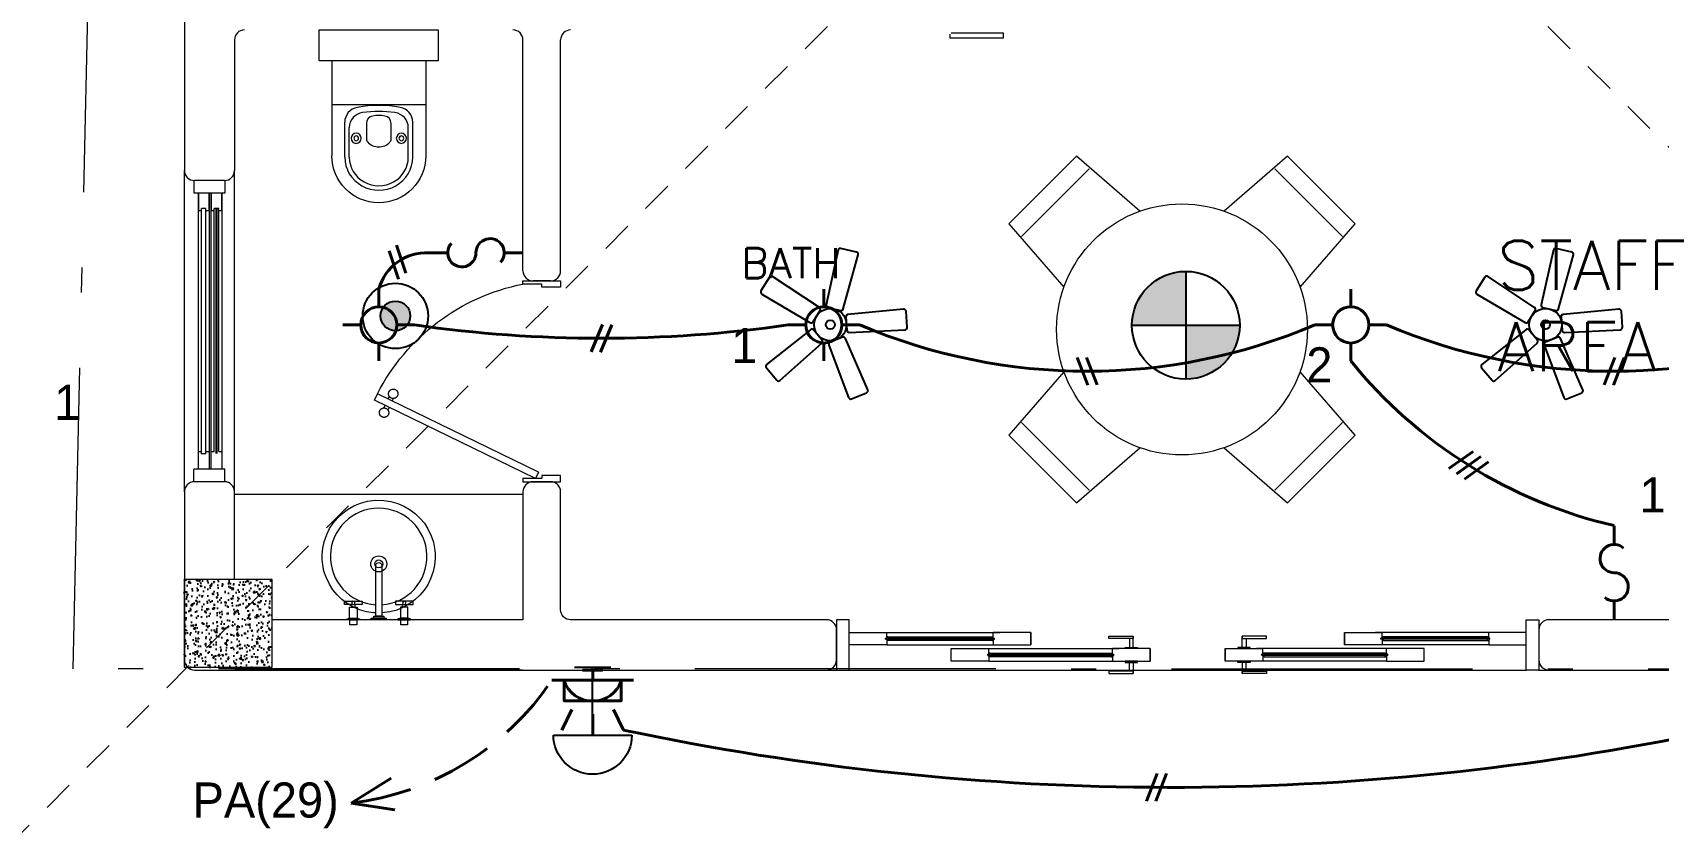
# Model space of a CAD drawing. Header units: metres. Extents: x 14 to 2416, y -346 to 476.
# Drawn here: x 27.35 to 33.83, y -91.25 to -88.09 of the extents above; entities that cross this region are included whole.
import ezdxf

# ---------------------------------------------------------------- set-up
doc = ezdxf.new("R2010")
doc.units = ezdxf.units.M
for name, pattern in [('0', [0]), ('ACAD_ISO10W100', [18, 12, -3, 0, -3]), ('Dash Style-2', [0.694425, 0.48607, -0.208355]), ('HIDDEN2', [0.1875, 0.125, -0.0625])]:
    doc.linetypes.add(name, pattern=pattern)
doc.layers.get('0').update_dxf_attribs({"linetype": '0', "lineweight": 20})
for name, color, linetype, lineweight in [('A-ANNO-TEXT', 20, 'Continuous', 13), ('A-DOOR', 35, 'Continuous', 5), ('A-WALL', 250, 'Continuous', 20), ('baños', 251, 'Continuous', 0), ('Columnas', 7, 'Continuous', 18), ('E Salida Interruptores', 22, 'Continuous', 40), ('E Salida Luces', 22, 'Continuous', 40), ('E Tuberia Emp Losa', 22, 'Continuous', 40), ('E Tuberia Emp Piso', 24, 'Dash Style-2', 40), ('MOBILIARIOS', 252, 'Continuous', 0), ('piscina', 131, 'Continuous', 0), ('piso', 253, 'Continuous', 0), ('textos', 7, 'Continuous', 0)]:
    doc.layers.add(name, color=color, linetype=linetype, lineweight=lineweight)
for name, color, linetype in [('HATCH', 8, 'Continuous'), ('MAVA LUM', 1, 'Continuous'), ('MAVA Luminarias', 1, 'Continuous')]:
    doc.layers.add(name, color=color, linetype=linetype)
doc.layers.add('SOLAR', color=7, linetype='ACAD_ISO10W100', lineweight=9, true_color=0xff1414)
doc.layers.add('Techos 1', color=7, linetype='HIDDEN2', lineweight=9, true_color=0x42391a)
doc.styles.add('CENTURY GOTHIC', font='GOTHIC.TTF')
doc.styles.add('DIMTEXT', font='dim.shx', dxfattribs={"width": 0.75})
doc.styles.get("Standard").update_dxf_attribs({"font": 'arial.ttf', "height": 0.1875})

# ---------------------------------------------------------------- blocks, each defined once
blk = doc.blocks.new('SUPERFICIAL')
at = {"layer": 'MAVA LUM'}
h = blk.add_hatch(color=256, dxfattribs=at)
h.dxf.hatch_style = 1
edge = h.paths.add_edge_path()
edge.add_arc((0.0008, 0.0016), 0.059, 0, 360)
for radius in [0.1303, 0.0593]:
    blk.add_circle((0.0008, 0.0016, 0), radius, dxfattribs=at)
at = {"ltscale": 1e-05, "style": 'DIMTEXT', "flags": 1}
blk.add_attdef('MULTIPLICADOR', (0.0928, 0.4687), '', height=0.15, dxfattribs=at)
blk = doc.blocks.new('lum decorativa')
at = {"layer": 'MAVA Luminarias', "ltscale": 0.3, "transparency": 33554687}
h = blk.add_hatch(color=82, dxfattribs=at)
h.paths.add_polyline_path([(513802.9376, 2035251.3382, 0.414214), (513802.8639, 2035251.2646), (513802.9376, 2035251.2646)])
h.paths.add_polyline_path([(513802.9376, 2035251.1909, 0.414214), (513803.0112, 2035251.2646), (513802.9376, 2035251.2646)])
at = {"layer": 'MAVA Luminarias', "color": 82, "ltscale": 0.3, "transparency": 33554687}
for p, q in [((513802.9376, 2035251.3382), (513802.9376, 2035251.1909)), ((513802.8639, 2035251.2646), (513803.0112, 2035251.2646))]:
    blk.add_line(p, q, dxfattribs=at)
blk.add_circle((513802.9376, 2035251.2646), 0.0737, dxfattribs=at)
blk = doc.blocks.new('SCONCE 1')
at = {"layer": 'MAVA Luminarias', "color": 5, "linetype": 'Continuous'}
for p, q in [((-1.374, 0.679), (-1.374, 1.191)), ((-0.931, 0.816), (-0.931, 1.054)), ((-1.374, 0.935), (-0.931, 0.935))]:
    blk.add_line(p, q, dxfattribs=at)
blk.add_arc((-1.374, 0.935), 0.256, 90, 270, dxfattribs=at)
blk = doc.blocks.new('abanico mava')
at = {"layer": 'MAVA Luminarias', "linetype": 'ByBlock', "lineweight": -2, "extrusion": (4.64878e-10, 3.72215e-09, 1), "elevation": 0}
for points in [[(513803.102, 2035248.678), (513803.215, 2035249.086, 0.421374), (513803.203, 2035249.107), (513803.084, 2035249.136, 0.421374), (513803.064, 2035249.124), (513802.972, 2035248.71, 0.407089), (513802.984, 2035248.69), (513803.082, 2035248.666, 0.407089)], [(513802.921, 2035248.69), (513802.567, 2035248.923, 0.421374), (513802.544, 2035248.918), (513802.479, 2035248.814, 0.421374), (513802.485, 2035248.791), (513802.85, 2035248.576, 0.407089), (513802.873, 2035248.581), (513802.926, 2035248.667, 0.407089)], [(513802.993, 2035248.405), (513803.142, 2035248.008, 0.421374), (513803.164, 2035247.998), (513803.278, 2035248.044, 0.421374), (513803.287, 2035248.066), (513803.118, 2035248.455, 0.407089), (513803.096, 2035248.464), (513803.003, 2035248.426, 0.407089)]]:
    blk.add_lwpolyline(points, format="xyb", close=True, dxfattribs=at)
at = {"layer": 'MAVA Luminarias', "linetype": 'ByBlock', "lineweight": -2, "extrusion": (4.64878e-10, 3.72215e-09, 1)}
for points in [[(513803.147, 2035248.501), (513803.57, 2035248.521, 0.421374), (513803.586, 2035248.539), (513803.578, 2035248.661, 0.421374), (513803.559, 2035248.676), (513803.137, 2035248.636, 0.407089), (513803.122, 2035248.618), (513803.129, 2035248.517, 0.407089)], [(513802.854, 2035248.521), (513802.522, 2035248.257, 0.421374), (513802.52, 2035248.233), (513802.599, 2035248.139, 0.421374), (513802.623, 2035248.137), (513802.94, 2035248.418, 0.407089), (513802.942, 2035248.442), (513802.877, 2035248.519, 0.407089)]]:
    blk.add_lwpolyline(points, format="xyb", close=True, dxfattribs=at)
at = {"layer": 'MAVA Luminarias', "linetype": 'ByBlock', "lineweight": -2}
for radius in [0.123, 0.0335]:
    blk.add_circle((513803.004, 2035248.559), radius, dxfattribs=at)
blk = doc.blocks.new('A$C95be60c7')
at = {"layer": 'A-DOOR'}
for p, q in [((0.4752, 0.7426), (0.4497, 0.7302)), ((0.762, 0.0876), (0.4497, 0.7302)), ((0.7875, 0.1), (0.4752, 0.7426)), ((0.4703, 0.6879), (0.4601, 0.6829)), ((0.4785, 0.671), (0.4683, 0.666)), ((0.4958, 0.7003), (0.506, 0.7052)), ((0.504, 0.6833), (0.5143, 0.6883)), ((0.762, 0.0876), (0.7875, 0.1))]:
    blk.add_line(p, q, dxfattribs=at)
for points in [[(0, 0), (0.025, 0), (0.025, 0.075), (0.0125, 0.075), (0.0125, 0.15), (0, 0.15), (0, 0)], [(0.8, 0), (0.775, 0), (0.775, 0.075), (0.7875, 0.075), (0.7875, 0.15), (0.8, 0.15), (0.8, 0)]]:
    blk.add_lwpolyline(points, dxfattribs=at)
blk.add_arc((0.8309, -0.0119), 0.8343, 117.18736, 168.8099, dxfattribs=at)
for points in [[(0.506, 0.7039), (0.506, 0.709), (0.511, 0.7177), (0.5198, 0.7227), (0.5298, 0.7227), (0.5386, 0.7177), (0.5436, 0.7089), (0.5436, 0.6989), (0.5386, 0.6901), (0.5298, 0.6851), (0.5197, 0.6851), (0.511, 0.6901), (0.506, 0.6989), (0.506, 0.7039)], [(0.4307, 0.6673), (0.4307, 0.6724), (0.4358, 0.6811), (0.4445, 0.6861), (0.4546, 0.6861), (0.4633, 0.6811), (0.4684, 0.6724), (0.4683, 0.6623), (0.4633, 0.6535), (0.4546, 0.6485), (0.4445, 0.6485), (0.4357, 0.6536), (0.4307, 0.6623), (0.4307, 0.6673)]]:
    blk.add_open_spline(points, degree=2, dxfattribs=at)
blk = doc.blocks.new('A$Cc6a1f6da')
at = {"layer": 'A-DOOR'}
for p, q in [((0.05, 0.1643), (0.2, 0.1643)), ((0.05, 0.1143), (0.05, 0.1643)), ((0.195, 0.1368), (0.195, 0.1418)), ((0.195, 0.1418), (0.63, 0.1418)), ((0.195, 0.1368), (0.63, 0.1368)), ((0.2, 0.1418), (0.2, 0.1643)), ((0.2, 0.1643), (0.6512, 0.1643)), ((0.205, 0.1466), (0.2, 0.1466)), ((0.2, 0.1368), (0.2, 0.1143)), ((0.205, 0.1321), (0.2, 0.1321)), ((0.205, 0.1466), (0.205, 0.1418)), ((0.205, 0.1466), (0.62, 0.1466)), ((0.205, 0.1321), (0.205, 0.1368)), ((0.62, 0.1321), (0.205, 0.1321)), ((0.62, 0.1466), (0.625, 0.1466)), ((0.62, 0.1466), (0.62, 0.1418)), ((0.62, 0.1321), (0.62, 0.1368)), ((0.62, 0.1321), (0.625, 0.1321)), ((0.625, 0.1418), (0.625, 0.1643)), ((0.775, 0.1643), (0.625, 0.1643)), ((0.625, 0.1368), (0.625, 0.1143)), ((0.63, 0.1368), (0.63, 0.1418)), ((0.775, 0.1643), (0.775, 0.1143)), ((0.775, 0.1143), (0.775, 0.1643)), ((1.1675, 0.1398), (1.1675, 0.1047)), ((1.1825, 0.1047), (1.1825, 0.1495)), ((1.6175, 0.1047), (1.6175, 0.1495)), ((1.6325, 0.1398), (1.6325, 0.1047)), ((2.025, 0.1643), (2.025, 0.1143)), ((2.025, 0.1643), (2.175, 0.1643)), ((2.025, 0.1143), (2.025, 0.1643)), ((2.6, 0.1643), (2.1488, 0.1643)), ((2.605, 0.1418), (2.17, 0.1418)), ((2.17, 0.1368), (2.17, 0.1418)), ((2.605, 0.1368), (2.17, 0.1368)), ((2.175, 0.1418), (2.175, 0.1643)), ((2.18, 0.1466), (2.175, 0.1466)), ((2.175, 0.1368), (2.175, 0.1143)), ((2.18, 0.1321), (2.175, 0.1321)), ((2.595, 0.1466), (2.18, 0.1466)), ((2.18, 0.1466), (2.18, 0.1418)), ((2.18, 0.1321), (2.18, 0.1368)), ((2.18, 0.1321), (2.595, 0.1321)), ((2.595, 0.1466), (2.6, 0.1466)), ((2.595, 0.1466), (2.595, 0.1418)), ((2.595, 0.1321), (2.595, 0.1368)), ((2.595, 0.1321), (2.6, 0.1321)), ((2.6, 0.1418), (2.6, 0.1643)), ((2.75, 0.1643), (2.6, 0.1643)), ((2.6, 0.1368), (2.6, 0.1143)), ((2.605, 0.1368), (2.605, 0.1418)), ((2.75, 0.1143), (2.75, 0.1643)), ((0.2, 0.1143), (0.05, 0.1143)), ((0.2, 0.1143), (0.6512, 0.1143)), ((0.4576, 0.0997), (0.6076, 0.0997)), ((0.4576, 0.0497), (0.4576, 0.0997)), ((0.6026, 0.0722), (0.6026, 0.0772)), ((0.6026, 0.0772), (1.105, 0.0772)), ((0.6026, 0.0722), (1.105, 0.0722)), ((0.6076, 0.0772), (0.6076, 0.0997)), ((0.6076, 0.0997), (1.1262, 0.0997)), ((0.6126, 0.082), (0.6076, 0.082)), ((0.6076, 0.0722), (0.6076, 0.0497)), ((0.6126, 0.0675), (0.6076, 0.0675)), ((0.6126, 0.082), (0.6126, 0.0772)), ((0.6126, 0.082), (1.095, 0.082)), ((0.6126, 0.0675), (0.6126, 0.0722)), ((1.095, 0.0675), (0.6126, 0.0675)), ((0.625, 0.1143), (0.775, 0.1143)), ((1.095, 0.082), (1.1, 0.082)), ((1.095, 0.082), (1.095, 0.0772)), ((1.095, 0.0675), (1.095, 0.0722)), ((1.095, 0.0675), (1.1, 0.0675)), ((1.1, 0.0772), (1.1, 0.0997)), ((1.25, 0.0997), (1.1, 0.0997)), ((1.1, 0.0722), (1.1, 0.0497)), ((1.105, 0.0722), (1.105, 0.0772)), ((1.25, 0.0997), (1.25, 0.0497)), ((1.25, 0.0497), (1.25, 0.0997)), ((1.55, 0.0997), (1.55, 0.0497)), ((1.55, 0.0997), (1.7, 0.0997)), ((1.55, 0.0497), (1.55, 0.0997)), ((2.1924, 0.0997), (1.6738, 0.0997)), ((2.1974, 0.0772), (1.695, 0.0772)), ((1.695, 0.0722), (1.695, 0.0772)), ((2.1974, 0.0722), (1.695, 0.0722)), ((1.7, 0.0772), (1.7, 0.0997)), ((1.705, 0.082), (1.7, 0.082)), ((1.7, 0.0722), (1.7, 0.0497)), ((1.705, 0.0675), (1.7, 0.0675)), ((2.1874, 0.082), (1.705, 0.082)), ((1.705, 0.082), (1.705, 0.0772)), ((1.705, 0.0675), (1.705, 0.0722)), ((1.705, 0.0675), (2.1874, 0.0675)), ((2.175, 0.1143), (2.025, 0.1143)), ((2.6, 0.1143), (2.1488, 0.1143)), ((2.1874, 0.082), (2.1924, 0.082)), ((2.1874, 0.082), (2.1874, 0.0772)), ((2.1874, 0.0675), (2.1874, 0.0722)), ((2.1874, 0.0675), (2.1924, 0.0675)), ((2.1924, 0.0772), (2.1924, 0.0997)), ((2.3424, 0.0997), (2.1924, 0.0997)), ((2.1924, 0.0722), (2.1924, 0.0497)), ((2.1974, 0.0722), (2.1974, 0.0772)), ((2.3424, 0.0497), (2.3424, 0.0997)), ((2.6, 0.1143), (2.75, 0.1143)), ((0.6076, 0.0497), (0.4576, 0.0497)), ((0.6076, 0.0497), (1.1262, 0.0497)), ((1.1, 0.0497), (1.25, 0.0497)), ((1.1675, 0.0097), (1.1675, 0.0447)), ((1.1825, 0.0447), (1.1825, 0)), ((1.7, 0.0497), (1.55, 0.0497)), ((1.6175, 0.0447), (1.6175, 0)), ((1.6325, 0.0097), (1.6325, 0.0447)), ((2.1924, 0.0497), (1.6738, 0.0497)), ((2.1924, 0.0497), (2.3424, 0.0497))]:
    blk.add_line(p, q, dxfattribs=at)
for points in [[(0.05, 0.2143), (0, 0.2143), (0, 0.0143), (0.05, 0.0143)], [(2.75, 0.2143), (2.8, 0.2143), (2.8, 0.0143), (2.75, 0.0143)]]:
    blk.add_lwpolyline(points, close=True, dxfattribs=at)
at = {"layer": 'A-DOOR', "color": 7}
for points in [[(1.1825, 0.1495), (1.1825, 0.1398), (1.0852, 0.1398), (1.0852, 0.1495)], [(1.6175, 0.1495), (1.6175, 0.1398), (1.7148, 0.1398), (1.7148, 0.1495)], [(1.1997, 0.0997), (1.1503, 0.0997), (1.1503, 0.1047), (1.1997, 0.1047)], [(1.6003, 0.0997), (1.6497, 0.0997), (1.6497, 0.1047), (1.6003, 0.1047)], [(1.1825, 0), (1.1825, 0.0096), (1.0852, 0.0096), (1.0852, 0)], [(1.1997, 0.0497), (1.1503, 0.0497), (1.1503, 0.0447), (1.1997, 0.0447)], [(1.6003, 0.0497), (1.6497, 0.0497), (1.6497, 0.0447), (1.6003, 0.0447)], [(1.6175, 0), (1.6175, 0.0096), (1.7148, 0.0096), (1.7148, 0)]]:
    blk.add_lwpolyline(points, close=True, dxfattribs=at)
at = {"layer": 'piscina', "const_width": 0.004}
for points in [[(0.195, 0.1393), (0.63, 0.1393)], [(2.605, 0.1393), (2.17, 0.1393)], [(0.6026, 0.0747), (1.105, 0.0747)], [(2.1974, 0.0747), (1.695, 0.0747)]]:
    blk.add_lwpolyline(points, dxfattribs=at)
at = {"layer": 'piso'}
blk.add_line((0.05, 0.0143), (2.75, 0.0143), dxfattribs=at)
blk = doc.blocks.new('A$Cbbaa2d29')
at = {"layer": 'baños'}
for p, q in [((0.0499, 0.1234), (0.0499, 0.5009)), ((0.1017, 0.5075), (0.1017, 0.3676)), ((0.1199, 0.5075), (0.1199, 0.3887)), ((0.3549, 0.5075), (0.3549, 0.3887)), ((0.373, 0.5075), (0.373, 0.3676)), ((0.4249, 0.1234), (0.4249, 0.5009)), ((0.1881, 0.3727), (0.1881, 0.434)), ((0.2866, 0.434), (0.2866, 0.3727)), ((0.4249, 0.2984), (0.0499, 0.2984))]:
    blk.add_line(p, q, dxfattribs=at)
blk.add_lwpolyline([(0, 0.1234), (0, 0), (0.4747, 0), (0.4747, 0.1234)], close=True, dxfattribs=at)
for centre, radius in [((0.1474, 0.4318), 0.0201), ((0.1474, 0.4318), 0.00947), ((0.3274, 0.4318), 0.0201), ((0.3274, 0.4318), 0.00947)]:
    blk.add_circle(centre, radius, dxfattribs=at)
blk.add_arc((0.2374, 0.5009), 0.1875, 0, 180, dxfattribs=at)
at = {"layer": 'baños', "extrusion": (0, 0, -1)}
for centre, major_axis, ratio, start_param, end_param in [((0.2374, 0.5075), (-0.1356, 0), 0.964958, 0, 3.141593), ((0.2374, 0.5075), (-0.1175, 0), 0.964958, 0, 3.141593), ((0.2374, 0.407), (0.0601, 0), 0.98668, 3.898776, 5.526002), ((0.2084, 0.434), (-0.0203, 0), 0.98668, 0, 0.757183), ((0.2663, 0.434), (0.0203, 0), 0.98668, -0.757183, 0), ((0.1639, 0.3676), (0.0622, 0), 0.964958, 1.761771, 3.141593), ((0.182, 0.3887), (0.0622, 0), 0.964958, 1.721071, 3.141593), ((0.2374, 0.7413), (-0.4317, 0), 0.964958, 4.562115, 4.862663), ((0.2185, 0.3727), (0.0304, 0), 0.98668, 1.75053, 3.141593), ((0.2374, 0.4749), (0.1357, 0), 0.98668, 1.391062, 1.75053), ((0.2562, 0.3727), (0.0304, 0), 0.98668, 0, 1.391062), ((0.2927, 0.3887), (-0.0622, 0), 0.964958, 3.141593, 4.562115), ((0.3108, 0.3676), (0.0622, 0), 0.964958, 0, 1.379822), ((0.2374, 0.7342), (0.4491, 0), 0.964958, 1.379822, 1.761771)]:
    blk.add_ellipse(centre, major_axis=major_axis, ratio=ratio, start_param=start_param, end_param=end_param, dxfattribs=at)
blk = doc.blocks.new('A$Ccb23abde')
at = {"layer": 'baños'}
for p, q in [((0.06, 0.2282), (0.01, 0.2282)), ((0.01, 0.2282), (0.01, 0.2247)), ((0.01, 0.2247), (0.0175, 0.2247)), ((0.0175, 0.2247), (0.0175, 0.2212)), ((0.0525, 0.2247), (0.0175, 0.2247)), ((0.0175, 0.2212), (0.02, 0.2212)), ((0.02, 0.2212), (0.02, 0.1782)), ((0.02, 0.2212), (0.05, 0.2212)), ((0.0485, 0.2482), (0.0215, 0.2482)), ((0.0215, 0.2482), (0.0215, 0.2282)), ((0.0215, 0.2282), (0.0485, 0.2282)), ((0.0485, 0.2282), (0.0485, 0.2482)), ((0.05, 0.1782), (0.05, 0.2212)), ((0.05, 0.2212), (0.0525, 0.2212)), ((0.0525, 0.2212), (0.0525, 0.2247)), ((0.0525, 0.2247), (0.06, 0.2247)), ((0.06, 0.2247), (0.06, 0.2282)), ((0.1665, 0.2282), (0.1065, 0.2282)), ((0.1065, 0.2282), (0.1065, 0.2212)), ((0.1065, 0.2212), (0.1665, 0.2212)), ((0.1565, 0.2212), (0.1165, 0.2212)), ((0.1165, 0.2212), (0.1165, 0.2142)), ((0.1165, 0.2142), (0.1565, 0.2142)), ((0.1485, 0.2142), (0.1245, 0.2142)), ((0.1245, 0.2142), (0.1245, 0.0091)), ((0.1485, 0.0091), (0.1485, 0.2142)), ((0.1565, 0.2142), (0.1565, 0.2212)), ((0.1665, 0.2212), (0.1665, 0.2282)), ((0.213, 0.2282), (0.263, 0.2282)), ((0.213, 0.2247), (0.213, 0.2282)), ((0.2205, 0.2247), (0.213, 0.2247)), ((0.2205, 0.2212), (0.2205, 0.2247)), ((0.2205, 0.2247), (0.2555, 0.2247)), ((0.223, 0.2212), (0.2205, 0.2212)), ((0.223, 0.1782), (0.223, 0.2212)), ((0.253, 0.2212), (0.223, 0.2212)), ((0.2515, 0.2482), (0.2245, 0.2482)), ((0.2245, 0.2482), (0.2245, 0.2282)), ((0.2245, 0.2282), (0.2515, 0.2282)), ((0.2515, 0.2282), (0.2515, 0.2482)), ((0.253, 0.2212), (0.253, 0.1782)), ((0.2555, 0.2212), (0.253, 0.2212)), ((0.2555, 0.2247), (0.2555, 0.2212)), ((0.263, 0.2247), (0.2555, 0.2247)), ((0.263, 0.2282), (0.263, 0.2247)), ((0.0285, 0.1672), (0, 0.1672)), ((0, 0.1672), (0, 0.1542)), ((0, 0.1542), (0.07, 0.1542)), ((0.02, 0.1782), (0.0285, 0.1782)), ((0.0285, 0.1782), (0.0285, 0.1672)), ((0.0285, 0.1782), (0.0415, 0.1782)), ((0.0285, 0.1672), (0.0304, 0.1653)), ((0.0415, 0.1672), (0.0396, 0.1653)), ((0.0415, 0.1672), (0.0415, 0.1782)), ((0.0415, 0.1782), (0.05, 0.1782)), ((0.07, 0.1672), (0.0415, 0.1672)), ((0.07, 0.1542), (0.07, 0.1672)), ((0.203, 0.1672), (0.2315, 0.1672)), ((0.203, 0.1542), (0.203, 0.1672)), ((0.273, 0.1542), (0.203, 0.1542)), ((0.2315, 0.1782), (0.223, 0.1782)), ((0.2315, 0.1672), (0.2315, 0.1782)), ((0.2445, 0.1782), (0.2315, 0.1782)), ((0.2315, 0.1672), (0.2334, 0.1653)), ((0.2445, 0.1672), (0.2426, 0.1653)), ((0.2445, 0.1782), (0.2445, 0.1672)), ((0.253, 0.1782), (0.2445, 0.1782)), ((0.2445, 0.1672), (0.273, 0.1672)), ((0.273, 0.1672), (0.273, 0.1542))]:
    blk.add_line(p, q, dxfattribs=at)
for centre, major_axis, start_param, end_param in [((0.035, 0.1607), (0.0046, 0.0046), 5.497787, 11.780972), ((0.238, 0.1607), (-0.0046, 0.0046), 3.926991, 10.210176), ((0.1365, 0.0125), (-0.00881, 0.00881), 1.057396, 3.654969)]:
    blk.add_ellipse(centre, major_axis=major_axis, ratio=1, start_param=start_param, end_param=end_param, dxfattribs=at)
blk = doc.blocks.new('PL BASE 1N NASAS 09')
at = {"layer": 'HATCH'}
h = blk.add_hatch(dxfattribs=at)
h.set_pattern_fill('AR-CONC', color=256, scale=0.00032)
h.paths.add_polyline_path([(-122.4317, -55.2388), (-122.0817, -55.2388), (-122.0817, -54.8888), (-122.4317, -54.8888)])
at = {"layer": 'A-DOOR'}
for p, q in [((-122.3935, -53.2997), (-122.3935, -53.3497)), ((-122.2695, -53.2997), (-122.2695, -53.3497)), ((-122.2695, -53.3497), (-122.3935, -53.3497)), ((-122.3751, -54.4497), (-122.3751, -53.3497)), ((-122.3623, -54.3884), (-122.3623, -53.411)), ((-122.3449, -53.411), (-122.3623, -53.411)), ((-122.3449, -54.3884), (-122.3449, -53.411)), ((-122.3321, -53.3497), (-122.3321, -54.4497)), ((-122.3245, -54.4497), (-122.3245, -53.3497)), ((-122.3117, -54.3797), (-122.3117, -53.411)), ((-122.2943, -53.411), (-122.3117, -53.411)), ((-122.2943, -54.3797), (-122.2943, -53.411)), ((-122.2815, -53.3497), (-122.2815, -54.4497)), ((-122.2695, -54.4497), (-122.3935, -54.4497)), ((-122.3935, -54.4997), (-122.3935, -54.4497)), ((-122.3449, -54.3884), (-122.3623, -54.3884)), ((-122.2695, -54.4997), (-122.2695, -54.4497))]:
    blk.add_line(p, q, dxfattribs=at)
for points in [[(-122.3449, -53.4197), (-122.3321, -53.4197), (-122.3321, -53.3497), (-122.3751, -53.3497), (-122.3751, -53.4197), (-122.3623, -53.4197)], [(-122.2943, -53.4197), (-122.2815, -53.4197), (-122.2815, -53.3497), (-122.3245, -53.3497), (-122.3245, -53.4197), (-122.3117, -53.4197)], [(-122.3449, -54.3797), (-122.3321, -54.3797), (-122.3321, -54.4497), (-122.3751, -54.4497), (-122.3751, -54.3797), (-122.3623, -54.3797)], [(-122.2943, -54.3797), (-122.2815, -54.3797), (-122.2815, -54.4497), (-122.3245, -54.4497), (-122.3245, -54.3797), (-122.3117, -54.3797)]]:
    blk.add_lwpolyline(points, dxfattribs=at)
at = {"layer": 'A-WALL'}
for p, q in [((-122.4311, -50.839), (-122.4311, -53.2597)), ((-122.2311, -52.7397), (-122.2311, -53.2597)), ((-121.0811, -53.6597), (-121.0811, -52.7397)), ((-120.9311, -53.6597), (-120.9311, -52.7397)), ((-122.4311, -54.5397), (-122.4311, -53.2597)), ((-122.2311, -54.5397), (-122.2311, -53.2597)), ((-122.2711, -53.2997), (-122.3911, -53.2997)), ((-120.9711, -53.6997), (-121.0411, -53.6997)), ((-122.2711, -54.4997), (-122.3911, -54.4997))]:
    blk.add_line(p, q, dxfattribs=at)
for points in [[(-122.4311, -54.5397), (-122.4311, -55.2097, 0.414213), (-122.3911, -55.2497), (-119.8711, -55.2497, 0.414213), (-119.8311, -55.2097), (-119.8311, -55.0897, 0.414214), (-119.8711, -55.0497), (-120.8911, -55.0497, -0.414214), (-120.9311, -55.0097), (-120.9311, -54.5397, 0.414214), (-120.9711, -54.4997), (-121.0411, -54.4997, 0.414214), (-121.0811, -54.5397), (-121.0811, -55.0497), (-122.0817, -55.0497)], [(-114.7811, -55.0497), (-116.9911, -55.0497, 0.414214), (-117.0311, -55.0897), (-117.0311, -55.2097, 0.414214), (-116.9911, -55.2497), (-114.4711, -55.2497, 0.414214), (-114.4311, -55.2097), (-114.4311, -54.8897, 0.414214), (-114.4711, -54.8497), (-114.5911, -54.8497, 0.407284), (-114.6311, -54.8888)]]:
    blk.add_lwpolyline(points, format="xyb", dxfattribs=at)
for points in [[(-122.2311, -54.8888), (-122.2311, -54.5397)], [(-121.0825, -55.2497), (-122.2311, -55.2497)]]:
    blk.add_lwpolyline(points, dxfattribs=at)
for centre, start, end in [((-122.1911, -52.7397), 90, 180), ((-121.1211, -52.7397), 0, 90), ((-120.8911, -52.7397), 90, 180), ((-122.3911, -53.2597), 180, 270), ((-122.2711, -53.2597), 270, 360), ((-121.0411, -53.6597), 180, 270), ((-120.9711, -53.6597), 270, 0), ((-122.3911, -54.5397), 90, 180), ((-122.2711, -54.5397), 0, 90)]:
    blk.add_arc(centre, 0.04, start, end, dxfattribs=at)
at = {"layer": 'baños'}
blk.add_line((-122.2311, -54.5497), (-121.0811, -54.5497), dxfattribs=at)
blk.add_lwpolyline([(-121.6681, -55.0221), (-121.6773, -55.0219), (-121.7056, -55.0176), (-121.733, -55.0096), (-121.7601, -54.9978), (-121.7815, -54.9847), (-121.8035, -54.9684), (-121.8225, -54.9499), (-121.8389, -54.9306), (-121.8529, -54.9081), (-121.866, -54.8803), (-121.8748, -54.8553), (-121.8793, -54.8312), (-121.8812, -54.81), (-121.8816, -54.7887), (-121.8797, -54.7643), (-121.8737, -54.7385), (-121.8636, -54.7094), (-121.8522, -54.6855), (-121.838, -54.6647), (-121.8211, -54.6442), (-121.8009, -54.6256), (-121.7811, -54.6103), (-121.7554, -54.5956), (-121.729, -54.5847), (-121.7013, -54.5774), (-121.6687, -54.5732), (-121.6357, -54.5738), (-121.6074, -54.5781), (-121.58, -54.5861), (-121.5529, -54.5979), (-121.5315, -54.611), (-121.5094, -54.6273), (-121.4904, -54.6458), (-121.474, -54.665), (-121.4601, -54.6876), (-121.4469, -54.7154), (-121.4382, -54.7403), (-121.4337, -54.7644), (-121.4318, -54.7857), (-121.4314, -54.807), (-121.4333, -54.8314), (-121.4393, -54.8571), (-121.4493, -54.8863), (-121.4608, -54.9102), (-121.475, -54.931), (-121.4919, -54.9515), (-121.512, -54.9701), (-121.5319, -54.9854), (-121.5575, -55), (-121.584, -55.011), (-121.6116, -55.0183), (-121.6441, -55.0225)], dxfattribs=at)
at = {"layer": 'baños', "linetype": 'Continuous'}
for radius in [0.0317, 0.0159]:
    blk.add_circle((-121.6561, -54.8271), radius, dxfattribs=at)
at = {"layer": 'baños'}
blk.add_arc((-121.6565, -54.7978), 0.1925, 273.53478, 266.38569, dxfattribs=at)
at = {"layer": 'Columnas'}
blk.add_lwpolyline([(-122.4317, -55.2388), (-122.0817, -55.2388), (-122.0817, -54.8888), (-122.4317, -54.8888)], close=True, dxfattribs=at)
at = {"layer": 'piscina', "const_width": 0.01}
blk.add_lwpolyline([(-122.303, -53.411), (-122.303, -54.3884)], dxfattribs=at)
at = {"layer": 'piso'}
for p, q in [((-119.8711, -55.2497), (-119.832, -55.2497)), ((-117.0329, -55.2497), (-116.9911, -55.2497))]:
    blk.add_line(p, q, dxfattribs=at)
at = {"layer": 'Techos 1'}
for p, q in [((-119.2311, -52.0497), (-123.3311, -56.1498)), ((-117.6311, -52.0497), (-113.5311, -56.1497))]:
    blk.add_line(p, q, dxfattribs=at)
at = {"color": 1}
blk.add_blockref('A$Cc6a1f6da', (-119.8311, -55.2641), dxfattribs=at)
at = {"layer": 'A-DOOR', "xscale": -1, "rotation": 90}
blk.add_blockref('A$C95be60c7', (-120.9311, -53.6997), dxfattribs=at)
at = {"layer": 'baños', "xscale": -1, "rotation": 180}
for name, p in [('A$Cbbaa2d29', (-121.8934, -52.6997)), ('A$Ccb23abde', (-121.7926, -54.8216))]:
    blk.add_blockref(name, p, dxfattribs=at)
at = {"layer": 'baños', "linetype": 'Continuous'}
for tag, p in [('MODELNUMBER', (-121.6562, -54.8273)), ('TRADENAME', (-121.6562, -54.8273)), ('PRODUCT', (-121.6562, -54.8274)), ('MATERIAL', (-121.6562, -54.8274))]:
    blk.add_attdef(tag, p, '', height=0.0000254, rotation=359.99992, dxfattribs=at)
at = {"layer": 'textos'}
for s, insert, char_height, width, attachment_point in [('{\\Fromans|c0;STAFF \\PAREA}', (-117.1966, -54.0596), 0.195, 3.422974, 7), ('{\\Fromans|c0;\\H0.8x;BATH}', (-119.8142, -53.6888), 0.15, 3.404877, 9)]:
    blk.add_mtext(s, dxfattribs=dict(at, insert=insert, char_height=char_height, width=width, attachment_point=attachment_point))
blk = doc.blocks.new('A$C774B1081')
at = {"layer": 'MOBILIARIOS', "linetype": 'ByBlock'}
for p, q in [((732.1, 1125), (446.4, 1125)), ((53.6, 732.1), (53.6, 446.4)), ((1125, 446.4), (1125, 732.1)), ((446.4, 53.6), (732.1, 53.6))]:
    blk.add_line(p, q, dxfattribs=at)
for points in [[(750, 928.6), (732.1, 1178.6), (446.4, 1178.6), (428.6, 928.6)], [(250, 750), (0, 732.1), (0, 446.4), (250, 428.6)], [(928.6, 428.6), (1178.6, 446.4), (1178.6, 732.1), (928.6, 750)], [(428.6, 250), (446.4, 0), (732.1, 0), (750, 250)]]:
    blk.add_lwpolyline(points, dxfattribs=at)
blk.add_circle((589.3, 589.3), 375, dxfattribs=at)
blk = doc.blocks.new('PL MUEBLES 1N NASAS 09')
at = {"layer": 'MOBILIARIOS'}
for p, q in [((42.8824, 35.4873), (42.8824, 35.4715)), ((42.8824, 35.4715), (43.0957, 35.4715)), ((43.0957, 35.4913), (42.8879, 35.4913)), ((43.0957, 35.4715), (43.0957, 35.4913))]:
    blk.add_line(p, q, dxfattribs=at)
at = {"layer": 'baños'}
blk.add_blockref('PL BASE 1N NASAS 09', (162.2615, 88.2033), dxfattribs=at)
at = {"layer": 'MOBILIARIOS', "xscale": 0.001333333333333352, "yscale": 0.001333333333333352, "zscale": 0.001333333333333352, "rotation": 45}
blk.add_blockref('A$C774B1081', (43.8076, 33.1991), dxfattribs=at)
blk = doc.blocks.new('A$Cbef68299')
blk.add_blockref('PL MUEBLES 1N NASAS 09', (-30.7659, -32.0535))
blk = doc.blocks.new('A$Cc5be7df0')
at = {"layer": 'A-DOOR'}
blk.add_line((13.2139, 18.9918), (13.2139, 20.1918), dxfattribs=at)
at = {"layer": 'SOLAR', "ltscale": 0.1}
blk.add_lwpolyline([(50.6493, 18.241), (12.7705, 18.2411), (13.2139, 38.2316), (50.9852, 38.2377)], close=True, dxfattribs=at)
at = {"layer": 'A-ANNO-TEXT'}
blk.add_blockref('A$Cbef68299', (4.1493, 17.337), dxfattribs=at)
blk = doc.blocks.new('*U491')
at = {"layer": 'E Salida Luces', "linetype": 'Continuous'}
for p, q in [((0, 0.358), (0, 0.181)), ((-0.358, 0.001), (-0.18, 0.001)), ((0.18, 0.001), (0.358, 0.001)), ((0, -0.179), (0, -0.357))]:
    blk.add_line(p, q, dxfattribs=at)
blk.add_circle((0, 0.001), 0.18, dxfattribs=at)
blk = doc.blocks.new('*U451')
at = {"layer": 'E Salida Interruptores'}
for p, q in [((0, 0.3), (0, 0.375)), ((0, 0.075), (0, 0))]:
    blk.add_line(p, q, dxfattribs=at)
for centre, start, end in [((0, 0.24375), 48.189685, 270), ((0, 0.13125), 228.189685, 90)]:
    blk.add_arc(centre, 0.05625, start, end, dxfattribs=at)
blk = doc.blocks.new('*U370')
for p, q in [((0.03, 1.37), (-1.05, -1.48)), ((0.99, 1.37), (-0.09, -1.48))]:
    blk.add_line(p, q)
blk = doc.blocks.new('*U487')
at = {"xscale": 0.0393700787401575, "yscale": 0.0393700787401575, "zscale": 0.0393700787401575, "rotation": 89.56899529892874}
blk.add_blockref('*U370', (-0.0023, 0.0012), dxfattribs=at)
blk = doc.blocks.new('*U488')
at = {"xscale": 0.03937007874015749, "yscale": 0.03937007874015749, "zscale": 0.03937007874015749, "rotation": 146.8969356186895}
blk.add_blockref('*U370', (-0.0023, -0.0012), dxfattribs=at)
blk = doc.blocks.new('*U506')
at = {"xscale": 0.0393700787401575, "yscale": 0.0393700787401575, "zscale": 0.0393700787401575, "rotation": 89.7808737153693}
blk.add_blockref('*U370', (-0.0023, 0.0012), dxfattribs=at)
blk = doc.blocks.new('*U384')
at = {"layer": 'E Salida Luces'}
for p, q in [((0.0408, 0), (-0.0408, 0)), ((0, -0.0408), (0, 0)), ((-0.0815, -0.0408), (-0.163, -0.0408)), ((-0.0815, -0.0408), (0.0815, -0.0408)), ((0.163, -0.0408), (0.0815, -0.0408)), ((-0.1234, -0.2394), (-0.0828, -0.1579)), ((0, -0.2574), (0, -0.1759)), ((0.1234, -0.2394), (0.0828, -0.1579))]:
    blk.add_line(p, q, dxfattribs=at)
blk.add_lwpolyline([(-0.1142, -0.0408), (-0.1142, -0.1223), (0.1142, -0.1223), (0.1142, -0.0408)], close=True, dxfattribs=at)
blk.add_arc((0, -0.0052), 0.1196, 197.31428, 342.68572, dxfattribs=at)
blk = doc.blocks.new('*U558')
at = {"xscale": 0.03937007874015749, "yscale": 0.03937007874015749, "zscale": 0.03937007874015749, "rotation": 146.8969356186895}
blk.add_blockref('*U370', (-0.0023, -0.0012), dxfattribs=at)
blk = doc.blocks.new('*U550')
at = {"xscale": 0.0393700787401575, "yscale": 0.0393700787401575, "zscale": 0.0393700787401575, "rotation": 88.17435522110067}
blk.add_blockref('*U370', (-0.0022, 0.0013), dxfattribs=at)
blk = doc.blocks.new('*U551')
at = {"xscale": 0.03937007874015749, "yscale": 0.03937007874015749, "zscale": 0.03937007874015749, "rotation": 309.2260687118003}
blk.add_blockref('*U370', (0.0025, 0.0005), dxfattribs=at)
blk = doc.blocks.new('*U494')
at = {"layer": 'E Salida Luces', "linetype": 'Continuous'}
for p, q in [((0, 0.358), (0, 0.181)), ((-0.358, 0.001), (-0.18, 0.001)), ((0.18, 0.001), (0.358, 0.001)), ((0, -0.179), (0, -0.357))]:
    blk.add_line(p, q, dxfattribs=at)
blk.add_circle((0, 0.001), 0.18, dxfattribs=at)
blk = doc.blocks.new('*U458')
at = {"layer": 'E Salida Interruptores'}
for p, q in [((-0.3, 0), (-0.375, 0)), ((-0.075, 0), (0, 0))]:
    blk.add_line(p, q, dxfattribs=at)
for centre, start, end in [((-0.24375, 0), 138.189685, 0), ((-0.13125, 0), 318.189685, 180)]:
    blk.add_arc(centre, 0.05625, start, end, dxfattribs=at)
blk = doc.blocks.new('*U576')
at = {"layer": 'E Tuberia Emp Losa', "linetype": 'Continuous'}
for p, q in [((0.0785, 0.2057), (0, 0)), ((0, 0), (0.2063, 0.1123))]:
    blk.add_line(p, q, dxfattribs=at)

msp = doc.modelspace()

# ---------------------------------------------------------------- linework, layer by layer
at = {"layer": 'E Salida Luces'}
for centre, radius, start, end in [((28.9162, -89.1603), 0.1967, 86.995, 164.69778), ((29.6139, -84.0543), 5.2501, 261.84999, 278.15001), ((31.5513, -87.1146), 2.3213, 246.99827, 293.00173), ((33.6516, -87.1146), 2.3213, 246.99827, 293.00173), ((34.0823, -88.1941), 1.9062, 219.02585, 256.94694), ((31.8837, -80.5584, 0), 10.5353, 258.05235, 281.81045)]:
    msp.add_arc(centre, radius, start, end, dxfattribs=at)
at = {"layer": 'E Tuberia Emp Piso', "ltscale": 0.5}
msp.add_arc((28.4858, -90.0443), 1.1195, 276.71639, 326.21385, dxfattribs=at)

# ---------------------------------------------------------------- block references
at = {"layer": 'A-ANNO-TEXT'}
msp.add_blockref('A$Cc5be7df0', (14.7377, -108.8632), dxfattribs=at)
at = {"layer": 'E Salida Luces', "xscale": 0.4, "yscale": 0.4, "zscale": 0.4, "rotation": 180}
for name, p in [('*U491', (28.7266, -89.2511)), ('*U494', (30.5012, -89.2511)), ('*U494', (32.6014, -89.2511))]:
    msp.add_blockref(name, p, dxfattribs=at)
at = {"layer": 'E Salida Luces', "color": 1}
msp.add_blockref('*U384', (29.5793, -90.6261), dxfattribs=at)
at = {"layer": 'E Tuberia Emp Losa'}
for name, p, xscale, yscale, zscale, rotation in [('*U551', (28.8011, -89.0008), 0.9842519685039484, 0.9842519685039484, 0.9842519685039484, 270), ('*U550', (29.6139, -89.3044), 0.9842519685039484, 0.9842519685039484, 0.9842519685039484, 270), ('*U487', (31.5513, -89.4359), -0.9842519685039484, 0.9842519685039484, 0.9842519685039484, 90), ('*U487', (33.6516, -89.4359), 0.9842519685039484, 0.9842519685039484, 0.9842519685039484, 270), ('*U488', (33.0563, -89.8001), 0.9842519685039482, 0.9842519685039482, 0.9842519685039482, 179.2970651142069), ('*U558', (33.0873, -89.8208), 0.9842519685039482, 0.9842519685039482, 0.9842519685039482, 179.2970651142069), ('*U576', (28.6168, -91.1561), -0.7999999999999923, 0.799999999999992, 0.799999999999992, 240.3375299298827), ('*U506', (31.8271, -91.0936, 0), 0.9842519685039484, 0.9842519685039484, 0.9842519685039484, 90.00000000000001)]:
    msp.add_blockref(name, p, dxfattribs=dict(at, xscale=xscale, yscale=yscale, zscale=zscale, rotation=rotation))
for name, p in [('*U458', (29.3016, -88.9639)), ('*U451', (33.6518, -90.4261))]:
    msp.add_blockref(name, p, dxfattribs=at)
at = {"layer": 'MAVA Luminarias', "xscale": 0.5267524126646371, "yscale": 0.5267524126646371, "zscale": 0.5267524126646371}
for p in [(-270616.4452, -1072161.3392), (-270613.5938, -1072161.3392)]:
    msp.add_blockref('abanico mava', p, dxfattribs=at)
at = {"layer": 'MAVA Luminarias', "color": 82, "xscale": 2.91286913078865, "yscale": 2.91286913078865, "zscale": 2.91286913078865}
msp.add_blockref('lum decorativa', (-1496608.7722, -5928509.8347), dxfattribs=at)
at = {"layer": 'MAVA Luminarias'}
msp.add_blockref('SUPERFICIAL', (28.792, -89.2172, 0), dxfattribs=at)
at = {"layer": 'MAVA Luminarias', "color": 251, "xscale": -0.6101999921123585, "yscale": 0.6101999921123585, "zscale": 0.6101999921123585, "rotation": 270}
msp.add_blockref('SCONCE 1', (29.0086, -90.0469), dxfattribs=at)

# ---------------------------------------------------------------- texts
at = {"layer": 'E Tuberia Emp Losa', "char_height": 0.14, "attachment_point": 5, "style": 'CENTURY GOTHIC'}
for s, insert, width in [('1 ', (30.184, -89.3335), 0.276812), ('2 ', (32.4765, -89.4105), 0.276812), ('1 ', (27.484, -89.56), 0.276812), ('1,2 ', (33.8831, -89.9413), 0.836737), ('PA(29) ', (28.2756, -91.1652), 0.58376)]:
    msp.add_mtext(s, dxfattribs=dict(at, insert=insert, width=width))

doc.saveas('drawing.dxf')
